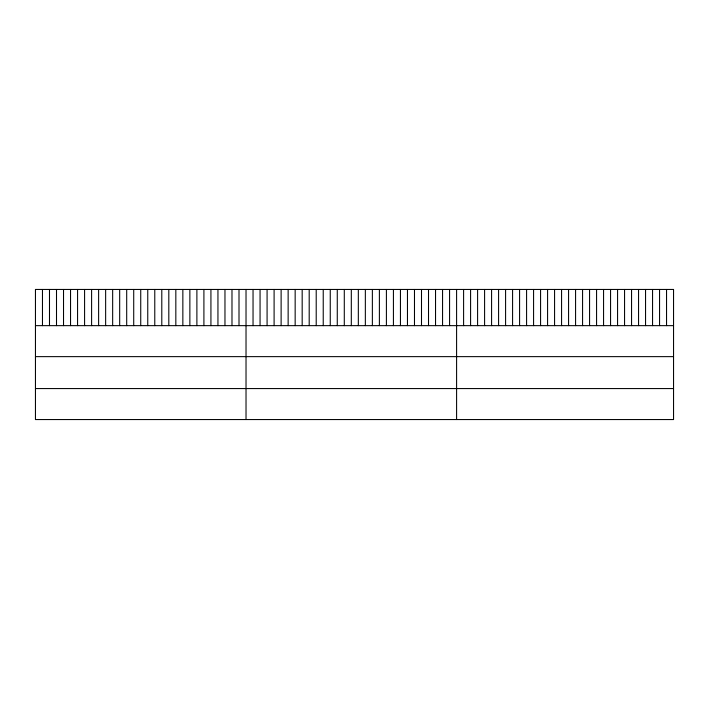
<?xml version="1.0" encoding="UTF-8"?>
<svg xmlns="http://www.w3.org/2000/svg" width="709" height="709" viewBox="0 0 709 709"><rect width="100%" height="100%" fill="white"/><g stroke="black" fill="none" stroke-linecap="round" stroke-linejoin="round"><path stroke-width="1.06" d="M35.45 325.644L673.55 325.644M35.45 356.636L673.55 356.636M35.45 388.567L673.55 388.567M666.549 289.449L666.549 325.644M659.556 289.449L659.556 325.644M652.555 289.449L652.555 325.644M645.553 289.449L645.553 325.644M638.561 289.449L638.561 325.644M631.559 289.449L631.559 325.644M624.558 289.449L624.558 325.644M617.566 289.449L617.566 325.644M610.564 289.449L610.564 325.644M603.563 289.449L603.563 325.644M596.57 289.449L596.57 325.644M589.569 289.449L589.569 325.644M582.568 289.449L582.568 325.644M575.575 289.449L575.575 325.644M568.574 289.449L568.574 325.644M561.572 289.449L561.572 325.644M554.571 289.449L554.571 325.644M547.578 289.449L547.578 325.644M540.577 289.449L540.577 325.644M533.576 289.449L533.576 325.644M526.583 289.449L526.583 325.644M519.582 289.449L519.582 325.644M512.58 289.449L512.58 325.644M505.588 289.449L505.588 325.644M498.587 289.449L498.587 325.644M491.585 289.449L491.585 325.644M484.593 289.449L484.593 325.644M477.591 289.449L477.591 325.644M470.59 289.449L470.59 325.644M463.597 289.449L463.597 325.644M456.596 289.449L456.596 419.551M449.577 289.449L449.577 325.644M442.558 289.449L442.558 325.644M435.539 289.449L435.539 325.644M428.52 289.449L428.52 325.644M421.5 289.449L421.5 325.644M414.481 289.449L414.481 325.644M407.462 289.449L407.462 325.644M400.443 289.449L400.443 325.644M393.424 289.449L393.424 325.644M386.405 289.449L386.405 325.644M379.386 289.449L379.386 325.644M372.367 289.449L372.367 325.644M365.348 289.449L365.348 325.644M358.329 289.449L358.329 325.644M351.309 289.449L351.309 325.644M344.29 289.449L344.29 325.644M337.271 289.449L337.271 325.644M330.252 289.449L330.252 325.644M323.233 289.449L323.233 325.644M316.214 289.449L316.214 325.644M309.195 289.449L309.195 325.644M302.176 289.449L302.176 325.644M295.157 289.449L295.157 325.644M288.138 289.449L288.138 325.644M281.118 289.449L281.118 325.644M274.099 289.449L274.099 325.644M267.08 289.449L267.08 325.644M260.061 289.449L260.061 325.644M253.042 289.449L253.042 325.644M246.023 289.449L246.023 419.551M239.004 289.449L239.004 325.644M231.985 289.449L231.985 325.644M224.966 289.449L224.966 325.644M217.947 289.449L217.947 325.644M210.928 289.449L210.928 325.644M203.908 289.449L203.908 325.644M196.889 289.449L196.889 325.644M189.87 289.449L189.87 325.644M182.851 289.449L182.851 325.644M175.832 289.449L175.832 325.644M168.813 289.449L168.813 325.644M161.794 289.449L161.794 325.644M154.775 289.449L154.775 325.644M147.756 289.449L147.756 325.644M140.737 289.449L140.737 325.644M133.717 289.449L133.717 325.644M126.698 289.449L126.698 325.644M119.679 289.449L119.679 325.644M112.66 289.449L112.66 325.644M105.641 289.449L105.641 325.644M98.622 289.449L98.622 325.644M91.603 289.449L91.603 325.644M84.584 289.449L84.584 325.644M77.565 289.449L77.565 325.644M70.545 289.449L70.545 325.644M63.526 289.449L63.526 325.644M56.507 289.449L56.507 325.644M49.488 289.449L49.488 325.644M42.469 289.449L42.469 325.644M673.55 289.449L35.45 289.449L35.45 419.551L673.55 419.551L673.55 289.449"/></g></svg>
